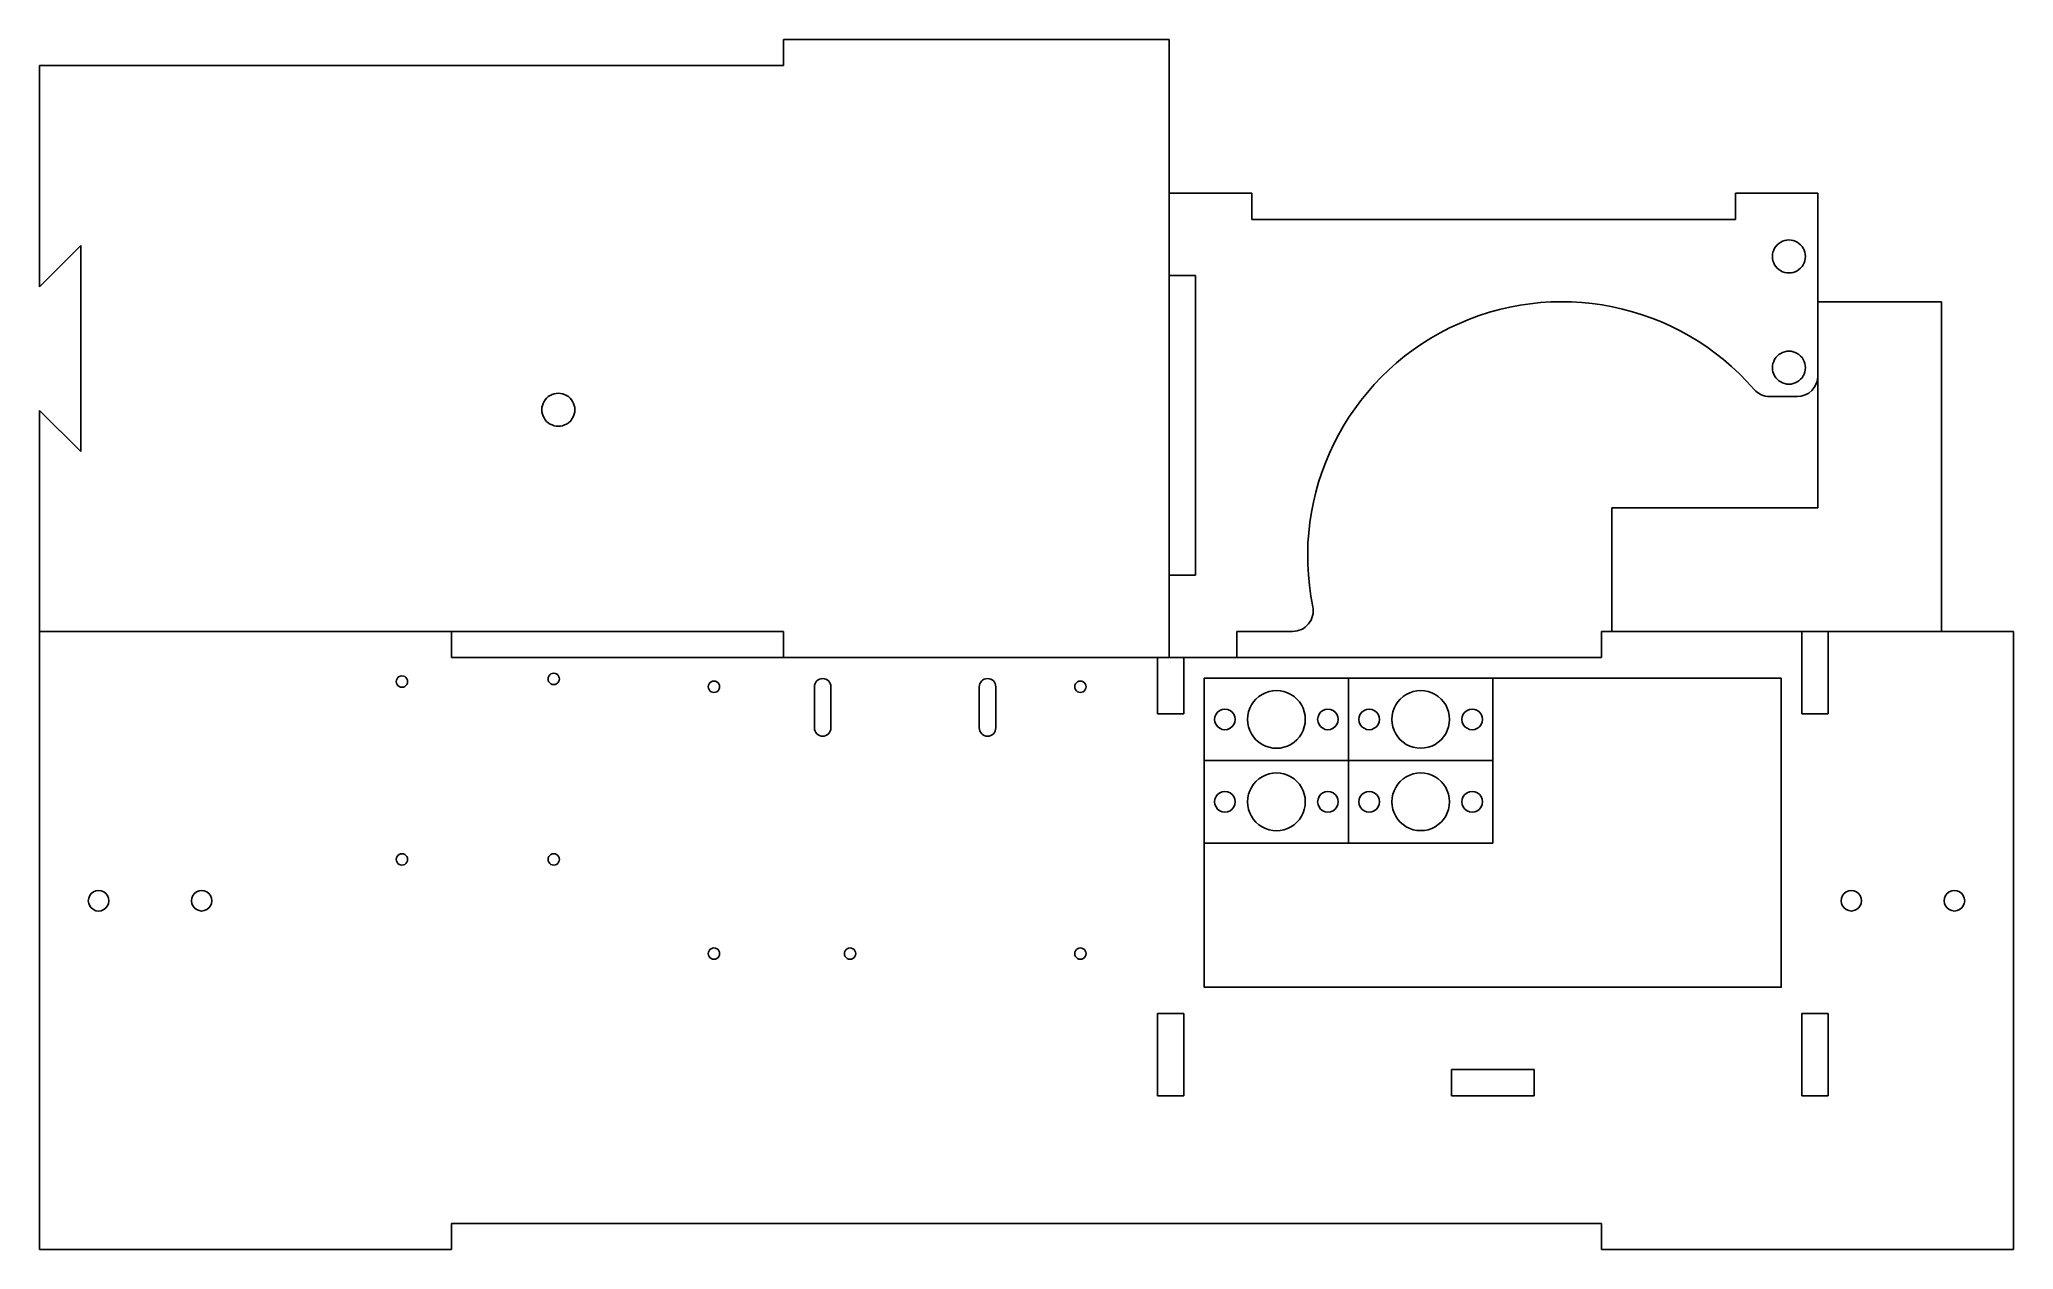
# Model space of a CAD drawing. Extents: x 0 to 479, y 0 to 294.
import ezdxf

# ---------------------------------------------------------------- set-up
doc = ezdxf.new("R2010")
doc.units = 0
doc.layers.get('0').update_dxf_attribs({"linetype": 'CONTINUOUS'})

msp = doc.modelspace()

# ---------------------------------------------------------------- linework, layer by layer
at = {"color": 7}
for points in [[(180.620776, 293.770738), (180.620776, 287.420764)], [(274.270787, 293.770738), (180.620776, 293.770738)], [(274.270787, 143.770773), (274.270787, 293.770738)], [(0.120782, 287.420764), (0.120782, 233.770805)], [(180.620776, 287.420764), (0.120782, 287.420764)], [(274.270787, 256.470759), (274.270787, 236.470772)], [(294.270774, 256.470759), (274.270787, 256.470759)], [(294.270774, 250.120785), (294.270774, 256.470759)], [(411.620785, 256.470759), (411.620785, 250.120785)], [(431.620771, 256.470759), (411.620785, 256.470759)], [(431.620771, 212.120797), (431.620771, 256.470759)], [(411.620785, 250.120785), (294.270774, 250.120785)], [(0.120782, 233.770805), (10.120762, 243.770785)], [(10.120762, 243.770785), (10.120762, 193.770779)], [(274.270787, 236.470772), (280.620761, 236.470772)], [(280.620761, 236.470772), (280.620761, 163.77076)], [(461.620764, 230.120799), (431.620771, 230.120799), (431.620771, 180.120793)], [(461.620764, 150.120747), (461.620764, 230.120799)], [(419.956853, 207.120781), (426.620755, 207.120781)], [(10.120762, 193.770779), (0.120782, 203.770759)], [(0.120782, 203.770759), (0.120782, 150.120747)], [(431.620771, 180.120793), (381.620765, 180.120793)], [(381.620765, 180.120793), (381.620765, 150.120747)], [(274.270787, 163.77076), (274.270787, 143.770773)], [(280.620761, 163.77076), (274.270787, 163.77076)], [(0.120782, 150.120747), (180.620776, 150.120747)], [(0.120782, 150.120747), (0.120782, 0.120782)], [(100.120767, 150.120747), (0.120782, 150.120747)], [(100.120767, 143.770773), (100.120767, 150.120747)], [(180.620776, 150.120747), (180.620776, 143.770773)], [(290.620767, 150.120747), (304.185532, 150.120747)], [(290.620767, 143.770773), (290.620767, 150.120747)], [(379.12077, 150.120747), (379.12077, 143.770773)], [(427.770766, 150.120747), (379.12077, 150.120747)], [(381.620765, 150.120747), (461.620764, 150.120747)], [(427.770766, 150.120747), (427.770766, 130.12076), (434.120766, 130.12076), (434.120766, 150.120747)], [(479.120782, 150.120747), (434.120766, 150.120747)], [(479.120782, 0.120782), (479.120782, 150.120747)], [(271.420749, 143.770773), (100.120767, 143.770773)], [(180.620776, 143.770773), (274.270787, 143.770773)], [(271.420749, 143.770773), (271.420749, 130.12076), (277.770775, 130.12076), (277.770775, 143.770773)], [(274.270787, 143.770773), (290.620767, 143.770773)], [(379.12077, 143.770773), (277.770775, 143.770773)], [(188.160766, 136.690761), (188.160766, 126.690755)], [(192.160763, 126.690755), (192.160763, 136.690761)], [(228.160765, 136.690761), (228.160765, 126.690755)], [(232.160762, 126.690755), (232.160762, 136.690761)], [(282.770765, 138.770783), (282.770765, 118.770797)], [(317.770748, 138.770783), (282.770765, 138.770783)], [(317.770748, 118.770797), (317.770748, 138.770783)], [(352.770757, 138.770783), (317.770748, 138.770783)], [(352.770757, 118.770797), (352.770757, 138.770783)], [(282.770765, 118.770797), (282.770765, 98.770758)], [(317.770748, 118.770797), (282.770765, 118.770797)], [(317.770748, 98.770758), (317.770748, 118.770797)], [(352.770757, 118.770797), (317.770748, 118.770797)], [(352.770757, 98.770758), (352.770757, 118.770797)], [(282.770765, 98.770758), (317.770748, 98.770758)], [(317.770748, 98.770758), (352.770757, 98.770758)], [(100.120767, 6.470756), (379.12077, 6.470756)], [(100.120767, 0.120782), (100.120767, 6.470756)], [(379.12077, 6.470756), (379.12077, 0.120782)], [(0.120782, 0.120782), (100.120767, 0.120782)], [(379.12077, 0.120782), (479.120782, 0.120782)]]:
    msp.add_lwpolyline(points, dxfattribs=at)
for points in [[(428.620767, 241.120771)], [(428.620767, 214.120783)], [(130.020774, 203.920778)], [(89.445782, 137.960761)], [(126.275782, 138.600762)], [(165.165775, 136.690761)], [(254.065775, 136.690761)], [(422.770776, 138.770783), (282.770765, 138.770783), (282.770765, 63.770775), (422.770776, 63.770775)], [(290.270777, 128.770777)], [(307.270759, 128.770777)], [(315.27078, 128.770777)], [(325.27076, 128.770777)], [(342.270768, 128.770777)], [(350.270763, 128.770777)], [(290.270777, 108.770764)], [(307.270759, 108.770764)], [(315.27078, 108.770764)], [(325.27076, 108.770764)], [(342.270768, 108.770764)], [(350.270763, 108.770764)], [(89.445782, 94.780761)], [(126.275782, 94.780761)], [(16.970772, 84.77078)], [(41.970775, 84.77078)], [(442.27078, 84.77078)], [(467.270782, 84.77078)], [(165.165775, 71.920761)], [(198.185775, 71.920761)], [(254.065775, 71.920761)], [(277.770775, 57.420748), (271.420749, 57.420748), (271.420749, 37.420762), (277.770775, 37.420762)], [(434.120766, 57.420748), (427.770766, 57.420748), (427.770766, 37.420762), (434.120766, 37.420762)], [(342.770777, 37.420762), (362.77079, 37.420762), (362.77079, 43.770735), (342.770777, 43.770735)]]:
    msp.add_lwpolyline(points, close=True, dxfattribs=at)
for points in [[(422.619441, 244.588706), (421.381162, 243.873153), (420.619127, 242.550928), (420.620772, 241.120771)], [(426.622097, 244.588706), (425.383818, 245.30426), (423.857721, 245.30426), (422.619441, 244.588706)], [(428.620767, 241.120771), (428.622412, 242.550928), (427.860376, 243.873153), (426.622097, 244.588706)], [(420.620772, 241.120771), (420.619127, 239.690614), (421.381162, 238.36839), (422.619441, 237.652836)], [(426.622097, 237.652836), (427.860376, 238.36839), (428.622412, 239.690614), (428.620767, 241.120771)], [(416.179714, 208.844594), (397.805784, 230.028016), (367.459538, 236.160447), (342.301742, 223.774006)], [(422.619441, 237.652836), (423.857721, 236.937282), (425.383818, 236.937282), (426.622097, 237.652836)], [(342.301742, 223.774006), (317.143946, 211.387564), (303.499922, 183.596522), (309.08535, 156.116681)], [(422.619441, 217.588718), (421.381162, 216.873164), (420.619127, 215.55094), (420.620772, 214.120783)], [(426.622097, 217.588718), (425.383818, 218.304272), (423.857721, 218.304272), (422.619441, 217.588718)], [(428.620767, 214.120783), (428.622412, 215.55094), (427.860376, 216.873164), (426.622097, 217.588718)], [(420.620772, 214.120783), (420.619127, 212.690626), (421.381162, 211.368402), (422.619441, 210.652848)], [(426.620781, 207.120781), (429.382197, 207.120787), (431.620766, 209.359355), (431.620771, 212.120771)], [(426.622097, 210.652848), (427.860376, 211.368402), (428.622412, 212.690626), (428.620767, 214.120783)], [(124.019384, 207.3889), (122.781072, 206.673297), (122.019054, 205.350989), (122.02078, 203.920778)], [(128.02217, 207.3889), (126.783858, 208.104504), (125.257696, 208.104504), (124.019384, 207.3889)], [(130.020774, 203.920778), (130.0225, 205.350989), (129.260482, 206.673297), (128.02217, 207.3889)], [(416.179714, 208.844594), (417.129404, 207.749697), (418.50747, 207.120774), (419.956853, 207.120781)], [(422.619441, 210.652848), (423.857721, 209.937294), (425.383818, 209.937294), (426.622097, 210.652848)], [(122.02078, 203.920778), (122.019135, 202.490621), (122.78117, 201.168397), (124.019449, 200.452843)], [(128.022105, 200.452843), (129.260384, 201.168397), (130.022419, 202.490621), (130.020774, 203.920778)], [(124.019449, 200.452843), (125.257728, 199.737289), (126.783826, 199.737289), (128.022105, 200.452843)], [(308.057198, 151.956876), (309.006813, 153.11892), (309.384263, 154.646047), (309.08535, 156.116681)], [(304.185532, 150.120773), (305.686236, 150.120772), (307.107583, 150.794833), (308.057198, 151.956876)], [(87.383108, 139.152049), (86.957594, 138.906295), (86.695567, 138.452145), (86.695783, 137.960761)], [(88.758457, 139.152049), (88.332942, 139.397803), (87.808623, 139.397803), (87.383108, 139.152049)], [(89.445782, 137.960761), (89.445998, 138.452145), (89.183972, 138.906295), (88.758457, 139.152049)], [(124.213108, 139.79205), (123.787594, 139.546296), (123.525567, 139.092146), (123.525783, 138.600762)], [(125.588457, 139.79205), (125.162942, 140.037804), (124.638623, 140.037804), (124.213108, 139.79205)], [(126.275782, 138.600762), (126.275998, 139.092146), (126.013972, 139.546296), (125.588457, 139.79205)], [(86.695783, 137.960761), (86.695567, 137.469378), (86.957594, 137.015228), (87.383108, 136.769474)], [(87.383108, 136.769474), (87.808623, 136.52372), (88.332942, 136.52372), (88.758457, 136.769474)], [(88.758457, 136.769474), (89.183972, 137.015228), (89.445998, 137.469378), (89.445782, 137.960761)], [(123.525783, 138.600762), (123.525567, 138.109378), (123.787594, 137.655229), (124.213108, 137.409475)], [(124.213108, 137.409475), (124.638623, 137.16372), (125.162942, 137.16372), (125.588457, 137.409475)], [(125.588457, 137.409475), (126.013972, 137.655229), (126.275998, 138.109378), (126.275782, 138.600762)], [(163.103101, 137.882049), (162.677586, 137.636295), (162.41556, 137.182145), (162.415776, 136.690761)], [(162.415776, 136.690761), (162.41556, 136.199378), (162.677586, 135.745228), (163.103101, 135.499474)], [(164.47845, 137.882049), (164.052935, 138.127803), (163.528616, 138.127803), (163.103101, 137.882049)], [(163.103101, 135.499474), (163.528616, 135.25372), (164.052935, 135.25372), (164.47845, 135.499474)], [(165.165775, 136.690761), (165.165991, 137.182145), (164.903965, 137.636295), (164.47845, 137.882049)], [(164.47845, 135.499474), (164.903965, 135.745228), (165.165991, 136.199378), (165.165775, 136.690761)], [(190.160764, 138.688461), (189.057093, 138.688461), (188.162035, 137.794432), (188.160766, 136.690761)], [(192.160763, 136.690761), (192.159494, 137.794432), (191.264436, 138.688461), (190.160764, 138.688461)], [(230.160764, 138.688461), (229.057093, 138.688461), (228.162035, 137.794432), (228.160765, 136.690761)], [(232.160762, 136.690761), (232.159493, 137.794432), (231.264435, 138.688461), (230.160764, 138.688461)], [(252.003101, 137.882049), (251.577586, 137.636295), (251.31556, 137.182145), (251.315776, 136.690761)], [(251.315776, 136.690761), (251.31556, 136.199378), (251.577586, 135.745228), (252.003101, 135.499474)], [(253.37845, 137.882049), (252.952935, 138.127803), (252.428616, 138.127803), (252.003101, 137.882049)], [(252.003101, 135.499474), (252.428616, 135.25372), (252.952935, 135.25372), (253.37845, 135.499474)], [(254.065775, 136.690761), (254.065991, 137.182145), (253.803965, 137.636295), (253.37845, 137.882049)], [(253.37845, 135.499474), (253.803965, 135.745228), (254.065991, 136.199378), (254.065775, 136.690761)], [(296.767127, 134.843471), (294.599469, 133.590235), (293.266267, 131.274638), (293.270781, 128.770777)], [(303.774413, 134.843471), (301.606754, 136.096706), (298.934785, 136.096706), (296.767127, 134.843471)], [(307.270759, 128.770777), (307.275273, 131.274638), (305.942071, 133.590235), (303.774413, 134.843471)], [(331.770765, 134.832956), (329.604957, 133.582526), (328.270764, 131.271637), (328.270764, 128.770777)], [(338.770767, 134.832956), (336.604959, 136.083386), (333.936573, 136.083386), (331.770765, 134.832956)], [(342.270768, 128.770777), (342.270768, 131.271637), (340.936575, 133.582526), (338.770767, 134.832956)], [(286.520764, 130.935848), (285.747259, 130.489264), (285.27076, 129.663944), (285.27076, 128.770777)], [(289.020773, 130.935848), (288.247267, 131.382431), (287.29427, 131.382431), (286.520764, 130.935848)], [(290.270777, 128.770777), (290.270777, 129.663944), (289.794278, 130.489264), (289.020773, 130.935848)], [(311.520767, 130.935848), (310.747262, 130.489264), (310.270763, 129.663944), (310.270763, 128.770777)], [(314.020775, 130.935848), (313.24727, 131.382431), (312.294272, 131.382431), (311.520767, 130.935848)], [(315.27078, 128.770777), (315.27078, 129.663944), (314.794281, 130.489264), (314.020775, 130.935848)], [(321.519318, 130.940018), (320.74508, 130.492321), (320.268976, 129.665133), (320.27077, 128.770777)], [(324.022212, 130.940018), (323.247974, 131.387715), (322.293555, 131.387715), (321.519318, 130.940018)], [(325.27076, 128.770777), (325.272553, 129.665133), (324.796449, 130.492321), (324.022212, 130.940018)], [(346.51932, 130.940018), (345.745083, 130.492321), (345.268979, 129.665133), (345.270773, 128.770777)], [(349.022215, 130.940018), (348.247977, 131.387715), (347.293558, 131.387715), (346.51932, 130.940018)], [(350.270762, 128.770777), (350.272556, 129.665133), (349.796452, 130.492321), (349.022215, 130.940018)], [(188.160766, 126.690781), (188.162035, 125.587111), (189.057093, 124.693082), (190.160764, 124.693082)], [(190.160764, 124.693082), (191.264436, 124.693082), (192.159494, 125.587111), (192.160763, 126.690781)], [(228.160765, 126.690781), (228.162035, 125.587111), (229.057093, 124.693082), (230.160764, 124.693082)], [(230.160764, 124.693082), (231.264435, 124.693082), (232.159493, 125.587111), (232.160762, 126.690781)], [(285.27076, 128.770777), (285.27076, 127.87761), (285.747259, 127.05229), (286.520764, 126.605706)], [(286.520764, 126.605706), (287.29427, 126.159123), (288.247267, 126.159123), (289.020773, 126.605706)], [(289.020773, 126.605706), (289.794278, 127.05229), (290.270777, 127.87761), (290.270777, 128.770777)], [(293.270781, 128.770777), (293.266267, 126.266916), (294.599469, 123.951319), (296.767127, 122.698083)], [(303.774413, 122.698083), (305.942071, 123.951319), (307.275273, 126.266916), (307.270759, 128.770777)], [(310.270763, 128.770777), (310.270763, 127.87761), (310.747262, 127.05229), (311.520767, 126.605706)], [(311.520767, 126.605706), (312.294272, 126.159123), (313.24727, 126.159123), (314.020775, 126.605706)], [(314.020775, 126.605706), (314.794281, 127.05229), (315.27078, 127.87761), (315.27078, 128.770777)], [(320.27077, 128.770777), (320.268976, 127.87642), (320.74508, 127.049233), (321.519318, 126.601536)], [(321.519318, 126.601536), (322.293555, 126.153839), (323.247974, 126.153839), (324.022212, 126.601536)], [(324.022212, 126.601536), (324.796449, 127.049233), (325.272553, 127.87642), (325.27076, 128.770777)], [(328.270764, 128.770777), (328.270764, 126.269917), (329.604957, 123.959027), (331.770765, 122.708597)], [(338.770767, 122.708597), (340.936575, 123.959027), (342.270768, 126.269917), (342.270768, 128.770777)], [(345.270773, 128.770777), (345.268979, 127.87642), (345.745083, 127.049233), (346.51932, 126.601536)], [(346.51932, 126.601536), (347.293558, 126.153839), (348.247977, 126.153839), (349.022215, 126.601536)], [(349.022215, 126.601536), (349.796452, 127.049233), (350.272556, 127.87642), (350.270763, 128.770777)], [(296.767127, 122.698083), (298.934785, 121.444847), (301.606754, 121.444847), (303.774413, 122.698083)], [(331.770765, 122.708597), (333.936573, 121.458168), (336.604959, 121.458168), (338.770767, 122.708597)], [(303.774413, 114.843458), (301.606754, 116.096693), (298.934785, 116.096693), (296.767127, 114.843458)], [(338.770767, 114.832943), (336.604959, 116.083373), (333.936573, 116.083373), (331.770765, 114.832943)], [(286.520764, 110.935835), (285.747259, 110.489251), (285.27076, 109.663931), (285.27076, 108.770764)], [(289.020773, 110.935835), (288.247267, 111.382418), (287.29427, 111.382418), (286.520764, 110.935835)], [(290.270777, 108.770764), (290.270777, 109.663931), (289.794278, 110.489251), (289.020773, 110.935835)], [(296.767127, 114.843458), (294.599469, 113.590222), (293.266267, 111.274625), (293.270781, 108.770764)], [(307.270759, 108.770764), (307.275273, 111.274625), (305.942071, 113.590222), (303.774413, 114.843458)], [(311.520767, 110.935835), (310.747262, 110.489251), (310.270763, 109.663931), (310.270763, 108.770764)], [(314.020775, 110.935835), (313.24727, 111.382418), (312.294272, 111.382418), (311.520767, 110.935835)], [(315.27078, 108.770764), (315.27078, 109.663931), (314.794281, 110.489251), (314.020775, 110.935835)], [(321.519318, 110.940005), (320.74508, 110.492308), (320.268976, 109.66512), (320.27077, 108.770764)], [(324.022212, 110.940005), (323.247974, 111.387702), (322.293555, 111.387702), (321.519318, 110.940005)], [(325.27076, 108.770764), (325.272553, 109.66512), (324.796449, 110.492308), (324.022212, 110.940005)], [(331.770765, 114.832943), (329.604957, 113.582514), (328.270764, 111.271624), (328.270764, 108.770764)], [(342.270768, 108.770764), (342.270768, 111.271624), (340.936575, 113.582514), (338.770767, 114.832943)], [(346.51932, 110.940005), (345.745083, 110.492308), (345.268979, 109.66512), (345.270773, 108.770764)], [(349.022215, 110.940005), (348.247977, 111.387702), (347.293558, 111.387702), (346.51932, 110.940005)], [(350.270762, 108.770764), (350.272556, 109.66512), (349.796452, 110.492308), (349.022215, 110.940005)], [(285.27076, 108.770764), (285.27076, 107.877597), (285.747259, 107.052277), (286.520764, 106.605693)], [(286.520764, 106.605693), (287.29427, 106.15911), (288.247267, 106.15911), (289.020773, 106.605693)], [(289.020773, 106.605693), (289.794278, 107.052277), (290.270777, 107.877597), (290.270777, 108.770764)], [(293.270781, 108.770764), (293.266267, 106.266903), (294.599469, 103.951306), (296.767127, 102.69807)], [(303.774413, 102.69807), (305.942071, 103.951306), (307.275273, 106.266903), (307.270759, 108.770764)], [(310.270763, 108.770764), (310.270763, 107.877597), (310.747262, 107.052277), (311.520767, 106.605693)], [(311.520767, 106.605693), (312.294272, 106.15911), (313.24727, 106.15911), (314.020775, 106.605693)], [(314.020775, 106.605693), (314.794281, 107.052277), (315.27078, 107.877597), (315.27078, 108.770764)], [(320.27077, 108.770764), (320.268976, 107.876408), (320.74508, 107.04922), (321.519318, 106.601523)], [(321.519318, 106.601523), (322.293555, 106.153826), (323.247974, 106.153826), (324.022212, 106.601523)], [(324.022212, 106.601523), (324.796449, 107.04922), (325.272553, 107.876408), (325.27076, 108.770764)], [(328.270764, 108.770764), (328.270764, 106.269904), (329.604957, 103.959014), (331.770765, 102.708585)], [(338.770767, 102.708585), (340.936575, 103.959014), (342.270768, 106.269904), (342.270768, 108.770764)], [(345.270773, 108.770764), (345.268979, 107.876408), (345.745083, 107.04922), (346.51932, 106.601523)], [(346.51932, 106.601523), (347.293558, 106.153826), (348.247977, 106.153826), (349.022215, 106.601523)], [(349.022215, 106.601523), (349.796452, 107.04922), (350.272556, 107.876408), (350.270763, 108.770764)], [(296.767127, 102.69807), (298.934785, 101.444834), (301.606754, 101.444834), (303.774413, 102.69807)], [(331.770765, 102.708585), (333.936573, 101.458155), (336.604959, 101.458155), (338.770767, 102.708585)], [(87.383108, 95.972049), (86.957594, 95.726295), (86.695567, 95.272145), (86.695783, 94.780761)], [(88.758457, 95.972049), (88.332942, 96.217803), (87.808623, 96.217803), (87.383108, 95.972049)], [(89.445782, 94.780761), (89.445998, 95.272145), (89.183972, 95.726295), (88.758457, 95.972049)], [(124.213108, 95.972049), (123.787594, 95.726295), (123.525567, 95.272145), (123.525783, 94.780761)], [(125.588457, 95.972049), (125.162942, 96.217803), (124.638623, 96.217803), (124.213108, 95.972049)], [(126.275782, 94.780761), (126.275998, 95.272145), (126.013972, 95.726295), (125.588457, 95.972049)], [(86.695783, 94.780761), (86.695567, 94.289378), (86.957594, 93.835228), (87.383108, 93.589474)], [(87.383108, 93.589474), (87.808623, 93.34372), (88.332942, 93.34372), (88.758457, 93.589474)], [(88.758457, 93.589474), (89.183972, 93.835228), (89.445998, 94.289378), (89.445782, 94.780761)], [(123.525783, 94.780761), (123.525567, 94.289378), (123.787594, 93.835228), (124.213108, 93.589474)], [(124.213108, 93.589474), (124.638623, 93.34372), (125.162942, 93.34372), (125.588457, 93.589474)], [(125.588457, 93.589474), (126.013972, 93.835228), (126.275998, 94.289378), (126.275782, 94.780761)], [(13.21933, 86.940021), (12.445092, 86.492324), (11.968988, 85.665137), (11.970782, 84.77078)], [(15.722224, 86.940021), (14.947986, 87.387718), (13.993568, 87.387718), (13.21933, 86.940021)], [(16.970772, 84.77078), (16.972565, 85.665137), (16.496462, 86.492324), (15.722224, 86.940021)], [(38.220762, 86.935851), (37.447257, 86.489267), (36.970758, 85.663947), (36.970758, 84.77078)], [(40.720771, 86.935851), (39.947265, 87.382434), (38.994268, 87.382434), (38.220762, 86.935851)], [(41.970775, 84.77078), (41.970775, 85.663947), (41.494276, 86.489267), (40.720771, 86.935851)], [(438.520767, 86.935851), (437.747262, 86.489267), (437.270763, 85.663947), (437.270763, 84.77078)], [(441.020775, 86.935851), (440.24727, 87.382434), (439.294272, 87.382434), (438.520767, 86.935851)], [(442.27078, 84.77078), (442.27078, 85.663947), (441.794281, 86.489267), (441.020775, 86.935851)], [(463.52077, 86.935851), (462.747265, 86.489267), (462.270766, 85.663947), (462.270766, 84.77078)], [(466.020778, 86.935851), (465.247273, 87.382434), (464.294275, 87.382434), (463.52077, 86.935851)], [(467.270782, 84.77078), (467.270782, 85.663947), (466.794284, 86.489267), (466.020778, 86.935851)], [(11.970782, 84.77078), (11.968988, 83.876424), (12.445092, 83.049236), (13.21933, 82.601539)], [(13.21933, 82.601539), (13.993568, 82.153842), (14.947986, 82.153842), (15.722224, 82.601539)], [(15.722224, 82.601539), (16.496462, 83.049236), (16.972565, 83.876424), (16.970772, 84.77078)], [(36.970758, 84.77078), (36.970758, 83.877613), (37.447257, 83.052293), (38.220762, 82.60571)], [(38.220762, 82.60571), (38.994268, 82.159126), (39.947265, 82.159126), (40.720771, 82.60571)], [(40.720771, 82.60571), (41.494276, 83.052293), (41.970775, 83.877613), (41.970775, 84.77078)], [(437.270763, 84.77078), (437.270763, 83.877613), (437.747262, 83.052293), (438.520767, 82.60571)], [(438.520767, 82.60571), (439.294272, 82.159126), (440.24727, 82.159126), (441.020775, 82.60571)], [(441.020775, 82.60571), (441.794281, 83.052293), (442.27078, 83.877613), (442.27078, 84.77078)], [(462.270766, 84.77078), (462.270766, 83.877613), (462.747265, 83.052293), (463.52077, 82.60571)], [(463.52077, 82.60571), (464.294275, 82.159126), (465.247273, 82.159126), (466.020778, 82.60571)], [(466.020778, 82.60571), (466.794284, 83.052293), (467.270782, 83.877613), (467.270782, 84.77078)], [(163.103101, 73.112049), (162.677586, 72.866295), (162.41556, 72.412145), (162.415776, 71.920761)], [(162.415776, 71.920761), (162.41556, 71.429378), (162.677586, 70.975228), (163.103101, 70.729474)], [(164.47845, 73.112049), (164.052935, 73.357803), (163.528616, 73.357803), (163.103101, 73.112049)], [(165.165775, 71.920761), (165.165991, 72.412145), (164.903965, 72.866295), (164.47845, 73.112049)], [(164.47845, 70.729474), (164.903965, 70.975228), (165.165991, 71.429378), (165.165775, 71.920761)], [(196.123101, 73.112049), (195.697586, 72.866295), (195.43556, 72.412145), (195.435776, 71.920761)], [(195.435776, 71.920761), (195.43556, 71.429378), (195.697586, 70.975228), (196.123101, 70.729474)], [(197.49845, 73.112049), (197.072935, 73.357803), (196.548616, 73.357803), (196.123101, 73.112049)], [(198.185775, 71.920761), (198.185991, 72.412145), (197.923965, 72.866295), (197.49845, 73.112049)], [(197.49845, 70.729474), (197.923965, 70.975228), (198.185991, 71.429378), (198.185775, 71.920761)], [(252.003101, 73.112049), (251.577586, 72.866295), (251.31556, 72.412145), (251.315776, 71.920761)], [(251.315776, 71.920761), (251.31556, 71.429378), (251.577586, 70.975228), (252.003101, 70.729474)], [(253.37845, 73.112049), (252.952935, 73.357803), (252.428616, 73.357803), (252.003101, 73.112049)], [(254.065775, 71.920761), (254.065991, 72.412145), (253.803965, 72.866295), (253.37845, 73.112049)], [(253.37845, 70.729474), (253.803965, 70.975228), (254.065991, 71.429378), (254.065775, 71.920761)], [(163.103101, 70.729474), (163.528616, 70.48372), (164.052935, 70.48372), (164.47845, 70.729474)], [(196.123101, 70.729474), (196.548616, 70.48372), (197.072935, 70.48372), (197.49845, 70.729474)], [(252.003101, 70.729474), (252.428616, 70.48372), (252.952935, 70.48372), (253.37845, 70.729474)]]:
    msp.add_open_spline(points, degree=3, dxfattribs=at)

doc.saveas('drawing.dxf')
